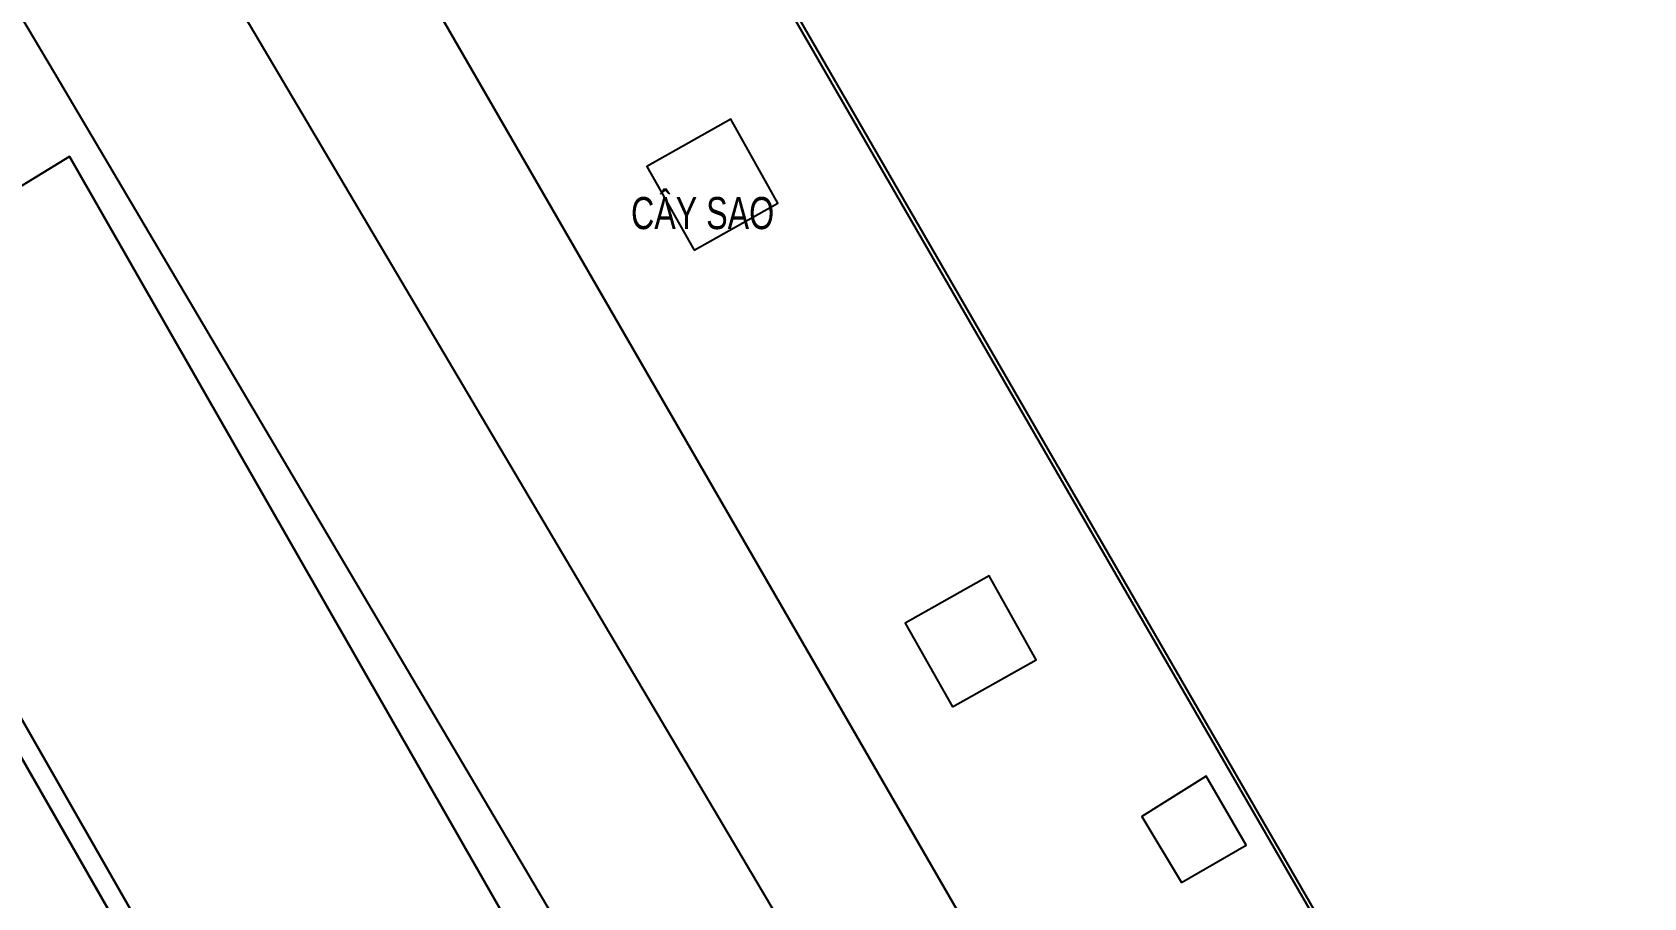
# Model space of a CAD drawing. Header units: millimetres. Extents: x 100 to 288, y -65 to 177.
# Drawn here: x 175.37 to 176.565, y 165.007 to 165.649 of the extents above; entities that cross this region are included whole.
import ezdxf

# ---------------------------------------------------------------- set-up
doc = ezdxf.new("R2010")
doc.units = ezdxf.units.MM
doc.header["$LTSCALE"] = 0.3
doc.header["$MEASUREMENT"] = 0
doc.layers.add('HATCH1', color=8, linetype='CONTINUOUS')
doc.styles.add('DIM', font='VAVON.TTF')
doc.linetypes.add('FENCELINE2', pattern='A,0.25,-0.1,[132,ltypeshp.shx,S=0.1,R=0,X=-0.1,Y=0],-0.1,1', length=1.45)

msp = doc.modelspace()

# ---------------------------------------------------------------- linework, layer by layer
at = {"layer": 'HATCH1', "ltscale": 5}
msp.add_lwpolyline([(174.31318, 167.61278), (174.77478, 167.37929), (175.27219, 166.80534), (178.79187, 160.72247), (178.71484, 160.47933), (178.70212, 160.09333), (178.55606, 160.67151), (174.93688, 166.93495), (174.2508, 167.14866), (173.10565, 166.26143), (172.98843, 166.4601, -0.2952529), (172.99356, 166.58479), (174.31318, 167.61278), (174.77478, 167.37929)], format="xyb", close=True, dxfattribs=at)
at = {"layer": 'HATCH1', "linetype": 'FENCELINE2', "ltscale": 2}
msp.add_lwpolyline([(173.10565, 166.26143), (174.2508, 167.14866), (174.93688, 166.93495), (178.55606, 160.67151)], dxfattribs=at)
at = {"layer": 'HATCH1'}
for points in [[(178.37415, 161.44651), (175.77432, 165.94446), (175.27219, 166.80534)], [(174.97684, 166.58739), (175.51042, 165.69026), (175.99856, 164.86505), (176.54222, 163.89845), (176.4177, 163.82842), (175.87481, 164.79366), (175.38755, 165.61738), (174.86616, 166.49402)], [(175.19476, 165.43231), (175.71548, 164.52287), (175.91864, 164.64726), (175.39792, 165.55671), (175.19476, 165.43231)]]:
    msp.add_lwpolyline(points, dxfattribs=at)
at = {"layer": 'HATCH1', "ltscale": 5}
for points in [[(178.37415, 161.44651), (175.77432, 165.94446), (175.27219, 166.80534)], [(174.97684, 166.58739), (175.51042, 165.69026), (175.99856, 164.86505), (176.54222, 163.89845), (176.4177, 163.82842), (175.87481, 164.79366), (175.38755, 165.61738), (174.86616, 166.49402)], [(173.63257, 165.67676), (174.6929, 166.2801), (175.16415, 165.45708), (175.70332, 164.51541), (174.64298, 163.91207), (173.63257, 165.67676)]]:
    msp.add_lwpolyline(points, dxfattribs=at)
at = {"layer": 'HATCH1', "linetype": 'FENCELINE2'}
msp.add_lwpolyline([(174.64298, 163.91207), (175.70332, 164.51541), (174.69291, 166.2801), (173.63257, 165.67676), (174.64298, 163.91207)], dxfattribs=at)
at = {"layer": 'HATCH1'}
for points in [[(175.86114, 165.48716), (175.92338, 165.52222), (175.88832, 165.58445), (175.82609, 165.54939)], [(176.0527, 165.14862), (176.11493, 165.18368), (176.07987, 165.24591), (176.01764, 165.21086)], [(176.22262, 165.01847), (176.2706, 165.04611), (176.24102, 165.0973), (176.19328, 165.06754)]]:
    msp.add_lwpolyline(points, close=True, dxfattribs=at)
at = {"layer": 'HATCH1', "ltscale": 5}
msp.add_lwpolyline([(175.39792, 165.55671), (175.91864, 164.64726), (175.71548, 164.52287), (175.19476, 165.43231)], close=True, dxfattribs=at)

# ---------------------------------------------------------------- texts
at = {"layer": 'HATCH1', "style": 'DIM', "width": 0.75}
msp.add_text('CAÂY SAO', height=0.02381, dxfattribs=at).set_placement((175.81441, 165.50287))

doc.saveas('drawing.dxf')
